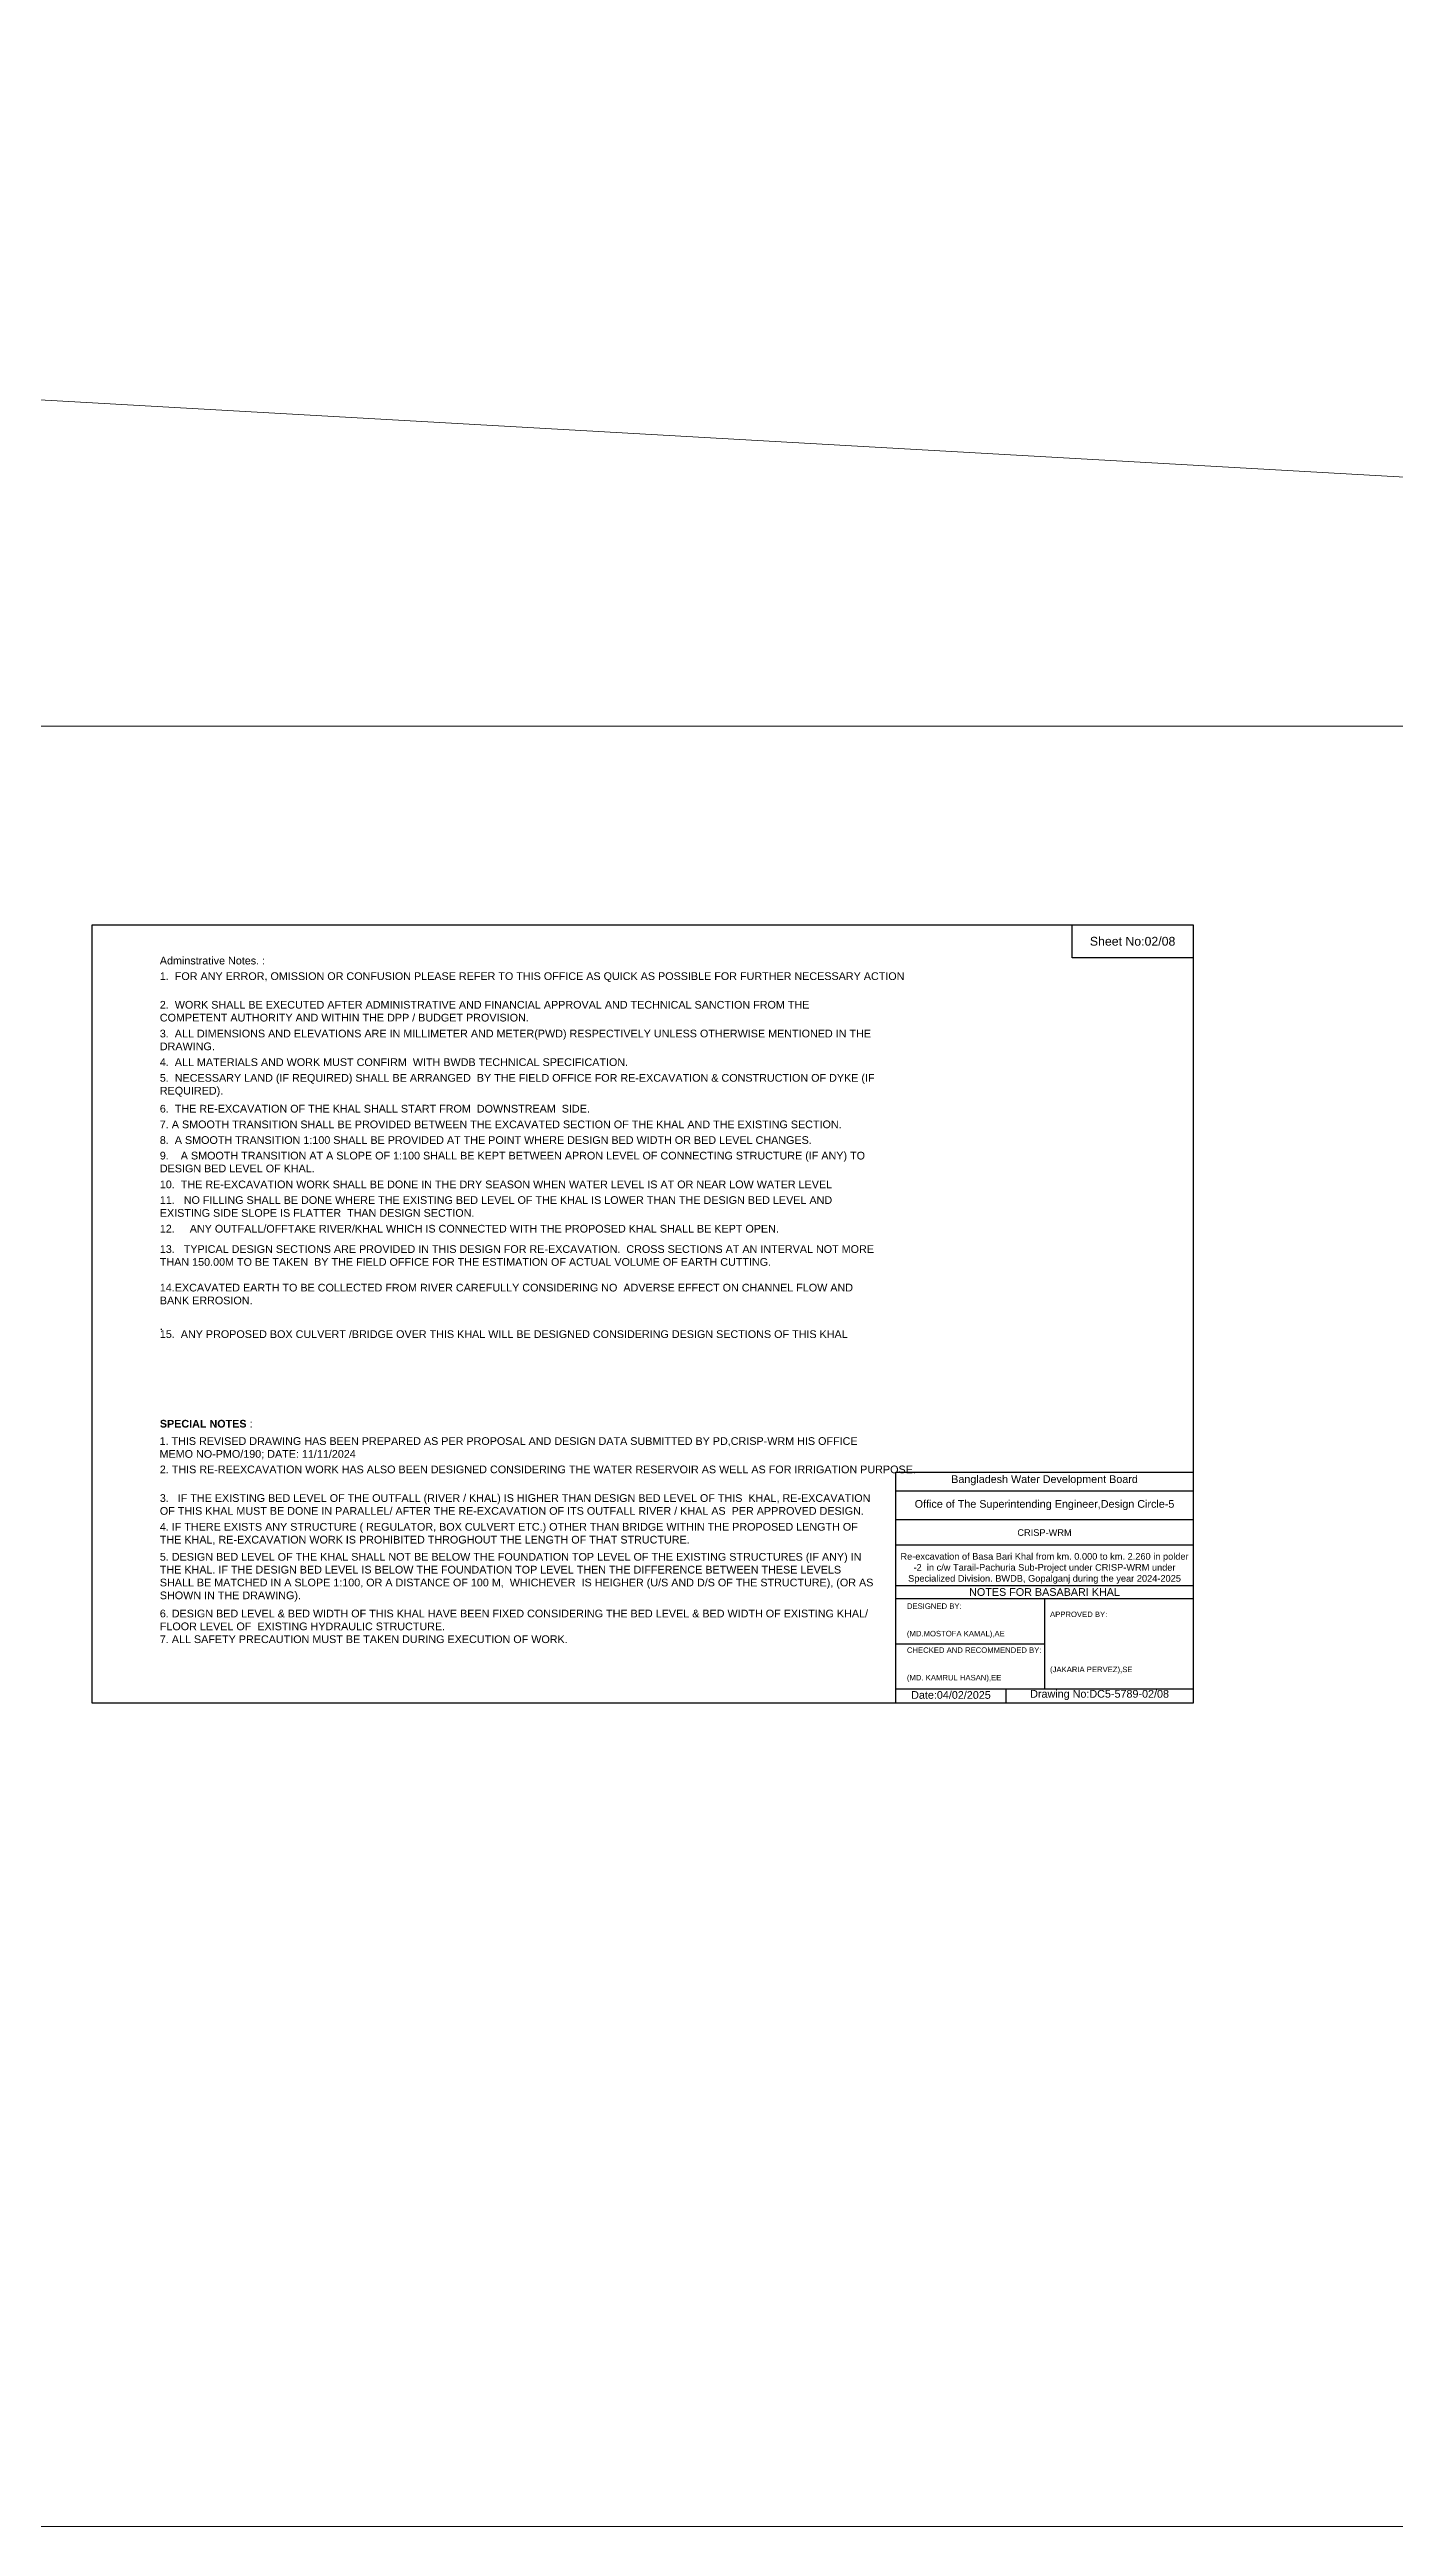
# Model space of a CAD drawing. Header units: inches. Extents: x 85948 to 293477, y -21150 to 8018.
# Drawn here: x 251806 to 261580, y -21150 to -3153 of the extents above; entities that cross this region are included whole.
import ezdxf

# ---------------------------------------------------------------- set-up
doc = ezdxf.new("R2010")
doc.units = ezdxf.units.IN
doc.header["$LTSCALE"] = 7
doc.header["$MEASUREMENT"] = 0
doc.layers.add('Cross Section Labels', color=7, linetype='Continuous', lineweight=9)
doc.styles.get("Standard").update_dxf_attribs({"font": 'arial.ttf'})

msp = doc.modelspace()

# ---------------------------------------------------------------- linework, layer by layer
for points in [[(252117, -9513), (260117, -9513), (260117, -15169), (252117, -15169)], [(259237, -9513), (260117, -9513), (260117, -9753), (259237, -9753)]]:
    msp.add_lwpolyline(points, close=True)
for points in [[(257957, -15169), (257957, -13489), (260117, -13489)], [(257957, -13625), (260117, -13625)], [(257957, -13833), (260117, -13833)], [(257957, -14017), (260117, -14017)], [(257957, -14313), (260117, -14313)], [(257957, -14409), (260117, -14409)], [(259037, -14409), (259037, -15065)], [(257957, -14737), (259037, -14737)], [(257957, -15065), (260117, -15065)], [(258757, -15065), (258757, -15169)]]:
    msp.add_lwpolyline(points)
at = {"layer": 'Cross Section Labels'}
for p, q in [((206958, -3153), (293477, -8070)), ((87937, -8070), (293477, -8070)), ((293477, -21150), (85948, -21150))]:
    msp.add_line(p, q, dxfattribs=at)

# ---------------------------------------------------------------- texts
at = {"attachment_point": 5}
for s, insert, char_height in [('Sheet No:02/08', (259677, -9633), 64), ('Bangladesh Water Development Board', (259037, -13549), 56), ('Office of The Superintending Engineer,Design Circle-5', (259037, -13729), 56)]:
    msp.add_mtext(s, dxfattribs=dict(at, insert=insert, char_height=char_height))
for s, insert, char_height, width, attachment_point in [('Adminstrative Notes. :', (252608, -9745), 56, 5200, 1), ('1.  FOR ANY ERROR, OMISSION OR CONFUSION PLEASE REFER TO THIS OFFICE AS QUICK AS POSSIBLE FOR FURTHER NECESSARY ACTION', (252608, -9858), 56, 5200, 1), ('2.  WORK SHALL BE EXECUTED AFTER ADMINISTRATIVE AND FINANCIAL APPROVAL AND TECHNICAL SANCTION FROM THE COMPETENT AUTHORITY AND WITHIN THE DPP / BUDGET PROVISION. ', (252608, -10066), 56, 5200, 1), ('3.  ALL DIMENSIONS AND ELEVATIONS ARE IN MILLIMETER AND METER(PWD) RESPECTIVELY UNLESS OTHERWISE MENTIONED IN THE DRAWING.', (252608, -10275), 56, 5200, 1), ('4.  ALL MATERIALS AND WORK MUST CONFIRM  WITH BWDB TECHNICAL SPECIFICATION.', (252608, -10483), 56, 5200, 1), ('5.  NECESSARY LAND (IF REQUIRED) SHALL BE ARRANGED  BY THE FIELD OFFICE FOR RE-EXCAVATION & CONSTRUCTION OF DYKE (IF REQUIRED).', (252608, -10597), 56, 5200, 1), ('6.  THE RE-EXCAVATION OF THE KHAL SHALL START FROM  DOWNSTREAM  SIDE.', (252608, -10821), 56, 5200, 1), ('7. A SMOOTH TRANSITION SHALL BE PROVIDED BETWEEN THE EXCAVATED SECTION OF THE KHAL AND THE EXISTING SECTION.', (252608, -10935), 56, 5200, 1), ('8.  A SMOOTH TRANSITION 1:100 SHALL BE PROVIDED AT THE POINT WHERE DESIGN BED WIDTH OR BED LEVEL CHANGES.', (252608, -11049), 56, 5200, 1), ('9.    A SMOOTH TRANSITION AT A SLOPE OF 1:100 SHALL BE KEPT BETWEEN APRON LEVEL OF CONNECTING STRUCTURE (IF ANY) TO DESIGN BED LEVEL OF KHAL.', (252608, -11162), 56, 5200, 1), ('10.  THE RE-EXCAVATION WORK SHALL BE DONE IN THE DRY SEASON WHEN WATER LEVEL IS AT OR NEAR LOW WATER LEVEL', (252608, -11371), 56, 5200, 1), ('11.   NO FILLING SHALL BE DONE WHERE THE EXISTING BED LEVEL OF THE KHAL IS LOWER THAN THE DESIGN BED LEVEL AND EXISTING SIDE SLOPE IS FLATTER  THAN DESIGN SECTION.', (252608, -11485), 56, 5200, 1), ('12.     ANY OUTFALL/OFFTAKE RIVER/KHAL WHICH IS CONNECTED WITH THE PROPOSED KHAL SHALL BE KEPT OPEN.', (252608, -11693), 56, 5200, 1), ('13.   TYPICAL DESIGN SECTIONS ARE PROVIDED IN THIS DESIGN FOR RE-EXCAVATION.  CROSS SECTIONS AT AN INTERVAL NOT MORE THAN 150.00M TO BE TAKEN  BY THE FIELD OFFICE FOR THE ESTIMATION OF ACTUAL VOLUME OF EARTH CUTTING. ^J^J14.EXCAVATED EARTH TO BE COLLECTED FROM RIVER CAREFULLY CONSIDERING NO  ADVERSE EFFECT ON CHANNEL FLOW AND BANK ERROSION.^J^J.', (252608, -11841), 56, 5200, 1), ('15.  ANY PROPOSED BOX CULVERT /BRIDGE OVER THIS KHAL WILL BE DESIGNED CONSIDERING DESIGN SECTIONS OF THIS KHAL', (252608, -12459), 56, 5200, 1), ('{\\fArial|b1|i0|c0|p34;SPECIAL NOTES} :', (252608, -13110), 56, 5200, 1), ('1. THIS REVISED DRAWING HAS BEEN PREPARED AS PER PROPOSAL AND DESIGN DATA SUBMITTED BY PD,CRISP-WRM HIS OFFICE MEMO NO-PMO/190; DATE: 11/11/2024', (252606, -13236), 56, 5200, 1), ('2. THIS RE-REEXCAVATION WORK HAS ALSO BEEN DESIGNED CONSIDERING THE WATER RESERVOIR AS WELL AS FOR IRRIGATION PURPOSE.  ', (252608, -13442), 56, 5200, 1), ('3.   IF THE EXISTING BED LEVEL OF THE OUTFALL (RIVER / KHAL) IS HIGHER THAN DESIGN BED LEVEL OF THIS  KHAL, RE-EXCAVATION OF THIS KHAL MUST BE DONE IN PARALLEL/ AFTER THE RE-EXCAVATION OF ITS OUTFALL RIVER / KHAL AS  PER APPROVED DESIGN.^J', (252608, -13650), 56, 5200, 1), ('4. IF THERE EXISTS ANY STRUCTURE ( REGULATOR, BOX CULVERT ETC.) OTHER THAN BRIDGE WITHIN THE PROPOSED LENGTH OF THE KHAL, RE-EXCAVATION WORK IS PROHIBITED THROGHOUT THE LENGTH OF THAT STRUCTURE.', (252608, -13859), 56, 5200, 1), ('CRISP-WRM', (259037, -13929), 48, 2240, 5), ('5. DESIGN BED LEVEL OF THE KHAL SHALL NOT BE BELOW THE FOUNDATION TOP LEVEL OF THE EXISTING STRUCTURES (IF ANY) IN THE KHAL. IF THE DESIGN BED LEVEL IS BELOW THE FOUNDATION TOP LEVEL THEN THE DIFFERENCE BETWEEN THESE LEVELS SHALL BE MATCHED IN A SLOPE 1:100, OR A DISTANCE OF 100 M,  WHICHEVER  IS HEIGHER (U/S AND D/S OF THE STRUCTURE), (OR AS SHOWN IN THE DRAWING).^J', (252608, -14077), 56, 5200, 1), ('Re-excavation of Basa Bari Khal from km. 0.000 to km. 2.260 in polder -2  in c/w Tarail-Pachuria Sub-Project under CRISP-WRM under Specialized Division. BWDB, Gopalganj during the year 2024-2025', (259037, -14189), 48, 2160, 5), ('NOTES FOR BASABARI KHAL', (259037, -14361), 56, 2240, 5), ('6. DESIGN BED LEVEL & BED WIDTH OF THIS KHAL HAVE BEEN FIXED CONSIDERING THE BED LEVEL & BED WIDTH OF EXISTING KHAL/ FLOOR LEVEL OF  EXISTING HYDRAULIC STRUCTURE.\\P7. ALL SAFETY PRECAUTION MUST BE TAKEN DURING EXECUTION OF WORK.', (252608, -14489), 56, 5200, 1), ('DESIGNED BY:^J^J^J(MD.MOSTOFA KAMAL),AE', (258037, -14569), 40, 1120, 4), ('APPROVED BY:^J^J^J^J^J^J(JAKARIA PERVEZ),SE', (259077, -14729), 40, 1120, 4), ('CHECKED AND RECOMMENDED BY:^J^J^J(MD. KAMRUL HASAN),EE', (258037, -14889), 40, 1120, 4), ('Date:04/02/2025', (258357, -15109), 56, 1120, 5), ('Drawing No:DC5-5789-02/08', (259437, -15109), 56, 1760, 5)]:
    msp.add_mtext(s, dxfattribs=dict(insert=insert, char_height=char_height, width=width, attachment_point=attachment_point))

doc.saveas('drawing.dxf')
